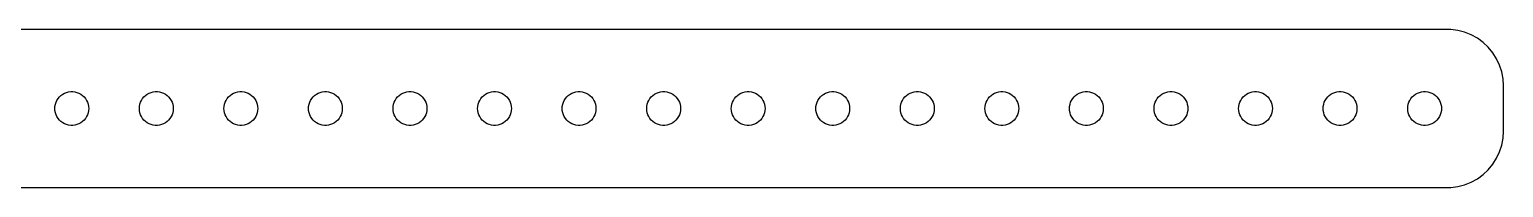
# Model space of a CAD drawing. Header units: metres. Extents: x -254 to 254, y 17 to 31.
# Drawn here: x 123.8 to 254.5, y 17 to 31 of the extents above; entities that cross this region are included whole.
import ezdxf

# ---------------------------------------------------------------- set-up
doc = ezdxf.new("R2010")
doc.units = ezdxf.units.M

msp = doc.modelspace()

# ---------------------------------------------------------------- linework, layer by layer
for p, q in [((249.814, 30.9901), (-249.814, 30.9901)), ((250.437, 30.9114), (249.814, 30.9901)), ((251.045, 30.7553), (250.437, 30.9114)), ((251.629, 30.5241), (251.045, 30.7553)), ((252.179, 30.2216), (251.629, 30.5241)), ((252.687, 29.8526), (252.179, 30.2216)), ((253.145, 29.4227), (252.687, 29.8526)), ((253.545, 28.9389), (253.145, 29.4227)), ((253.882, 28.4088), (253.545, 28.9389)), ((254.149, 27.8406), (253.882, 28.4088)), ((254.343, 27.2434), (254.149, 27.8406)), ((254.461, 26.6267), (254.343, 27.2434)), ((254.5, 26), (254.461, 26.6267)), ((126.186, 24.7226), (126.286, 24.8817)), ((126.286, 24.8817), (126.407, 25.0268)), ((126.407, 25.0268), (126.544, 25.1558)), ((126.544, 25.1558), (126.696, 25.2665)), ((126.696, 25.2665), (126.861, 25.3572)), ((126.861, 25.3572), (127.036, 25.4266)), ((127.036, 25.4266), (127.219, 25.4734)), ((127.219, 25.4734), (127.406, 25.497)), ((127.406, 25.497), (127.594, 25.497)), ((127.594, 25.497), (127.781, 25.4734)), ((127.781, 25.4734), (127.964, 25.4266)), ((127.964, 25.4266), (128.139, 25.3572)), ((128.139, 25.3572), (128.304, 25.2665)), ((128.304, 25.2665), (128.456, 25.1558)), ((128.456, 25.1558), (128.593, 25.0268)), ((128.593, 25.0268), (128.714, 24.8817)), ((128.714, 24.8817), (128.814, 24.7226)), ((133.686, 24.7226), (133.786, 24.8817)), ((133.786, 24.8817), (133.907, 25.0268)), ((133.907, 25.0268), (134.044, 25.1558)), ((134.044, 25.1558), (134.196, 25.2665)), ((134.196, 25.2665), (134.361, 25.3572)), ((134.361, 25.3572), (134.536, 25.4266)), ((134.536, 25.4266), (134.719, 25.4734)), ((134.719, 25.4734), (134.906, 25.497)), ((134.906, 25.497), (135.094, 25.497)), ((135.094, 25.497), (135.281, 25.4734)), ((135.281, 25.4734), (135.464, 25.4266)), ((135.464, 25.4266), (135.639, 25.3572)), ((135.639, 25.3572), (135.804, 25.2665)), ((135.804, 25.2665), (135.956, 25.1558)), ((135.956, 25.1558), (136.093, 25.0268)), ((136.093, 25.0268), (136.214, 24.8817)), ((136.214, 24.8817), (136.314, 24.7226)), ((141.186, 24.7226), (141.286, 24.8817)), ((141.286, 24.8817), (141.407, 25.0268)), ((141.407, 25.0268), (141.544, 25.1558)), ((141.544, 25.1558), (141.696, 25.2665)), ((141.696, 25.2665), (141.861, 25.3572)), ((141.861, 25.3572), (142.036, 25.4266)), ((142.036, 25.4266), (142.219, 25.4734)), ((142.219, 25.4734), (142.406, 25.497)), ((142.406, 25.497), (142.594, 25.497)), ((142.594, 25.497), (142.781, 25.4734)), ((142.781, 25.4734), (142.964, 25.4266)), ((142.964, 25.4266), (143.139, 25.3572)), ((143.139, 25.3572), (143.304, 25.2665)), ((143.304, 25.2665), (143.456, 25.1558)), ((143.456, 25.1558), (143.593, 25.0268)), ((143.593, 25.0268), (143.714, 24.8817)), ((143.714, 24.8817), (143.814, 24.7226)), ((148.686, 24.7226), (148.786, 24.8817)), ((148.786, 24.8817), (148.907, 25.0268)), ((148.907, 25.0268), (149.044, 25.1558)), ((149.044, 25.1558), (149.196, 25.2665)), ((149.196, 25.2665), (149.361, 25.3572)), ((149.361, 25.3572), (149.536, 25.4266)), ((149.536, 25.4266), (149.719, 25.4734)), ((149.719, 25.4734), (149.906, 25.497)), ((149.906, 25.497), (150.094, 25.497)), ((150.094, 25.497), (150.281, 25.4734)), ((150.281, 25.4734), (150.464, 25.4266)), ((150.464, 25.4266), (150.639, 25.3572)), ((150.639, 25.3572), (150.804, 25.2665)), ((150.804, 25.2665), (150.956, 25.1558)), ((150.956, 25.1558), (151.093, 25.0268)), ((151.093, 25.0268), (151.214, 24.8817)), ((151.214, 24.8817), (151.314, 24.7226)), ((156.186, 24.7226), (156.286, 24.8817)), ((156.286, 24.8817), (156.407, 25.0268)), ((156.407, 25.0268), (156.544, 25.1558)), ((156.544, 25.1558), (156.696, 25.2665)), ((156.696, 25.2665), (156.861, 25.3572)), ((156.861, 25.3572), (157.036, 25.4266)), ((157.036, 25.4266), (157.219, 25.4734)), ((157.219, 25.4734), (157.406, 25.497)), ((157.406, 25.497), (157.594, 25.497)), ((157.594, 25.497), (157.781, 25.4734)), ((157.781, 25.4734), (157.964, 25.4266)), ((157.964, 25.4266), (158.139, 25.3572)), ((158.139, 25.3572), (158.304, 25.2665)), ((158.304, 25.2665), (158.456, 25.1558)), ((158.456, 25.1558), (158.593, 25.0268)), ((158.593, 25.0268), (158.714, 24.8817)), ((158.714, 24.8817), (158.814, 24.7226)), ((163.686, 24.7226), (163.786, 24.8817)), ((163.786, 24.8817), (163.907, 25.0268)), ((163.907, 25.0268), (164.044, 25.1558)), ((164.044, 25.1558), (164.196, 25.2665)), ((164.196, 25.2665), (164.361, 25.3572)), ((164.361, 25.3572), (164.536, 25.4266)), ((164.536, 25.4266), (164.719, 25.4734)), ((164.719, 25.4734), (164.906, 25.497)), ((164.906, 25.497), (165.094, 25.497)), ((165.094, 25.497), (165.281, 25.4734)), ((165.281, 25.4734), (165.464, 25.4266)), ((165.464, 25.4266), (165.639, 25.3572)), ((165.639, 25.3572), (165.804, 25.2665)), ((165.804, 25.2665), (165.956, 25.1558)), ((165.956, 25.1558), (166.093, 25.0268)), ((166.093, 25.0268), (166.214, 24.8817)), ((166.214, 24.8817), (166.314, 24.7226)), ((171.186, 24.7226), (171.286, 24.8817)), ((171.286, 24.8817), (171.407, 25.0268)), ((171.407, 25.0268), (171.544, 25.1558)), ((171.544, 25.1558), (171.696, 25.2665)), ((171.696, 25.2665), (171.861, 25.3572)), ((171.861, 25.3572), (172.036, 25.4266)), ((172.036, 25.4266), (172.219, 25.4734)), ((172.219, 25.4734), (172.406, 25.497)), ((172.406, 25.497), (172.594, 25.497)), ((172.594, 25.497), (172.781, 25.4734)), ((172.781, 25.4734), (172.964, 25.4266)), ((172.964, 25.4266), (173.139, 25.3572)), ((173.139, 25.3572), (173.304, 25.2665)), ((173.304, 25.2665), (173.456, 25.1558)), ((173.456, 25.1558), (173.593, 25.0268)), ((173.593, 25.0268), (173.714, 24.8817)), ((173.714, 24.8817), (173.814, 24.7226)), ((178.686, 24.7226), (178.786, 24.8817)), ((178.786, 24.8817), (178.907, 25.0268)), ((178.907, 25.0268), (179.044, 25.1558)), ((179.044, 25.1558), (179.196, 25.2665)), ((179.196, 25.2665), (179.361, 25.3572)), ((179.361, 25.3572), (179.536, 25.4266)), ((179.536, 25.4266), (179.719, 25.4734)), ((179.719, 25.4734), (179.906, 25.497)), ((179.906, 25.497), (180.094, 25.497)), ((180.094, 25.497), (180.281, 25.4734)), ((180.281, 25.4734), (180.464, 25.4266)), ((180.464, 25.4266), (180.639, 25.3572)), ((180.639, 25.3572), (180.804, 25.2665)), ((180.804, 25.2665), (180.956, 25.1558)), ((180.956, 25.1558), (181.093, 25.0268)), ((181.093, 25.0268), (181.214, 24.8817)), ((181.214, 24.8817), (181.314, 24.7226)), ((186.186, 24.7226), (186.286, 24.8817)), ((186.286, 24.8817), (186.407, 25.0268)), ((186.407, 25.0268), (186.544, 25.1558)), ((186.544, 25.1558), (186.696, 25.2665)), ((186.696, 25.2665), (186.861, 25.3572)), ((186.861, 25.3572), (187.036, 25.4266)), ((187.036, 25.4266), (187.219, 25.4734)), ((187.219, 25.4734), (187.406, 25.497)), ((187.406, 25.497), (187.594, 25.497)), ((187.594, 25.497), (187.781, 25.4734)), ((187.781, 25.4734), (187.964, 25.4266)), ((187.964, 25.4266), (188.139, 25.3572)), ((188.139, 25.3572), (188.304, 25.2665)), ((188.304, 25.2665), (188.456, 25.1558)), ((188.456, 25.1558), (188.593, 25.0268)), ((188.593, 25.0268), (188.714, 24.8817)), ((188.714, 24.8817), (188.814, 24.7226)), ((193.686, 24.7226), (193.786, 24.8817)), ((193.786, 24.8817), (193.907, 25.0268)), ((193.907, 25.0268), (194.044, 25.1558)), ((194.044, 25.1558), (194.196, 25.2665)), ((194.196, 25.2665), (194.361, 25.3572)), ((194.361, 25.3572), (194.536, 25.4266)), ((194.536, 25.4266), (194.719, 25.4734)), ((194.719, 25.4734), (194.906, 25.497)), ((194.906, 25.497), (195.094, 25.497)), ((195.094, 25.497), (195.281, 25.4734)), ((195.281, 25.4734), (195.464, 25.4266)), ((195.464, 25.4266), (195.639, 25.3572)), ((195.639, 25.3572), (195.804, 25.2665)), ((195.804, 25.2665), (195.956, 25.1558)), ((195.956, 25.1558), (196.093, 25.0268)), ((196.093, 25.0268), (196.214, 24.8817)), ((196.214, 24.8817), (196.314, 24.7226)), ((201.186, 24.7226), (201.286, 24.8817)), ((201.286, 24.8817), (201.407, 25.0268)), ((201.407, 25.0268), (201.544, 25.1558)), ((201.544, 25.1558), (201.696, 25.2665)), ((201.696, 25.2665), (201.861, 25.3572)), ((201.861, 25.3572), (202.036, 25.4266)), ((202.036, 25.4266), (202.219, 25.4734)), ((202.219, 25.4734), (202.406, 25.497)), ((202.406, 25.497), (202.594, 25.497)), ((202.594, 25.497), (202.781, 25.4734)), ((202.781, 25.4734), (202.964, 25.4266)), ((202.964, 25.4266), (203.139, 25.3572)), ((203.139, 25.3572), (203.304, 25.2665)), ((203.304, 25.2665), (203.456, 25.1558)), ((203.456, 25.1558), (203.593, 25.0268)), ((203.593, 25.0268), (203.714, 24.8817)), ((203.714, 24.8817), (203.814, 24.7226)), ((208.686, 24.7226), (208.786, 24.8817)), ((208.786, 24.8817), (208.907, 25.0268)), ((208.907, 25.0268), (209.044, 25.1558)), ((209.044, 25.1558), (209.196, 25.2665)), ((209.196, 25.2665), (209.361, 25.3572)), ((209.361, 25.3572), (209.536, 25.4266)), ((209.536, 25.4266), (209.719, 25.4734)), ((209.719, 25.4734), (209.906, 25.497)), ((209.906, 25.497), (210.094, 25.497)), ((210.094, 25.497), (210.281, 25.4734)), ((210.281, 25.4734), (210.464, 25.4266)), ((210.464, 25.4266), (210.639, 25.3572)), ((210.639, 25.3572), (210.804, 25.2665)), ((210.804, 25.2665), (210.956, 25.1558)), ((210.956, 25.1558), (211.093, 25.0268)), ((211.093, 25.0268), (211.214, 24.8817)), ((211.214, 24.8817), (211.314, 24.7226)), ((216.186, 24.7226), (216.286, 24.8817)), ((216.286, 24.8817), (216.407, 25.0268)), ((216.407, 25.0268), (216.544, 25.1558)), ((216.544, 25.1558), (216.696, 25.2665)), ((216.696, 25.2665), (216.861, 25.3572)), ((216.861, 25.3572), (217.036, 25.4266)), ((217.036, 25.4266), (217.219, 25.4734)), ((217.219, 25.4734), (217.406, 25.497)), ((217.406, 25.497), (217.594, 25.497)), ((217.594, 25.497), (217.781, 25.4734)), ((217.781, 25.4734), (217.964, 25.4266)), ((217.964, 25.4266), (218.139, 25.3572)), ((218.139, 25.3572), (218.304, 25.2665)), ((218.304, 25.2665), (218.456, 25.1558)), ((218.456, 25.1558), (218.593, 25.0268)), ((218.593, 25.0268), (218.714, 24.8817)), ((218.714, 24.8817), (218.814, 24.7226)), ((223.686, 24.7226), (223.786, 24.8817)), ((223.786, 24.8817), (223.907, 25.0268)), ((223.907, 25.0268), (224.044, 25.1558)), ((224.044, 25.1558), (224.196, 25.2665)), ((224.196, 25.2665), (224.361, 25.3572)), ((224.361, 25.3572), (224.536, 25.4266)), ((224.536, 25.4266), (224.719, 25.4734)), ((224.719, 25.4734), (224.906, 25.497)), ((224.906, 25.497), (225.094, 25.497)), ((225.094, 25.497), (225.281, 25.4734)), ((225.281, 25.4734), (225.464, 25.4266)), ((225.464, 25.4266), (225.639, 25.3572)), ((225.639, 25.3572), (225.804, 25.2665)), ((225.804, 25.2665), (225.956, 25.1558)), ((225.956, 25.1558), (226.093, 25.0268)), ((226.093, 25.0268), (226.214, 24.8817)), ((226.214, 24.8817), (226.314, 24.7226)), ((231.186, 24.7226), (231.286, 24.8817)), ((231.286, 24.8817), (231.407, 25.0268)), ((231.407, 25.0268), (231.544, 25.1558)), ((231.544, 25.1558), (231.696, 25.2665)), ((231.696, 25.2665), (231.861, 25.3572)), ((231.861, 25.3572), (232.036, 25.4266)), ((232.036, 25.4266), (232.219, 25.4734)), ((232.219, 25.4734), (232.406, 25.497)), ((232.406, 25.497), (232.594, 25.497)), ((232.594, 25.497), (232.781, 25.4734)), ((232.781, 25.4734), (232.964, 25.4266)), ((232.964, 25.4266), (233.139, 25.3572)), ((233.139, 25.3572), (233.304, 25.2665)), ((233.304, 25.2665), (233.456, 25.1558)), ((233.456, 25.1558), (233.593, 25.0268)), ((233.593, 25.0268), (233.714, 24.8817)), ((233.714, 24.8817), (233.814, 24.7226)), ((238.686, 24.7226), (238.786, 24.8817)), ((238.786, 24.8817), (238.907, 25.0268)), ((238.907, 25.0268), (239.044, 25.1558)), ((239.044, 25.1558), (239.196, 25.2665)), ((239.196, 25.2665), (239.361, 25.3572)), ((239.361, 25.3572), (239.536, 25.4266)), ((239.536, 25.4266), (239.719, 25.4734)), ((239.719, 25.4734), (239.906, 25.497)), ((239.906, 25.497), (240.094, 25.497)), ((240.094, 25.497), (240.281, 25.4734)), ((240.281, 25.4734), (240.464, 25.4266)), ((240.464, 25.4266), (240.639, 25.3572)), ((240.639, 25.3572), (240.804, 25.2665)), ((240.804, 25.2665), (240.956, 25.1558)), ((240.956, 25.1558), (241.093, 25.0268)), ((241.093, 25.0268), (241.214, 24.8817)), ((241.214, 24.8817), (241.314, 24.7226)), ((246.186, 24.7226), (246.286, 24.8817)), ((246.286, 24.8817), (246.407, 25.0268)), ((246.407, 25.0268), (246.544, 25.1558)), ((246.544, 25.1558), (246.696, 25.2665)), ((246.696, 25.2665), (246.861, 25.3572)), ((246.861, 25.3572), (247.036, 25.4266)), ((247.036, 25.4266), (247.219, 25.4734)), ((247.219, 25.4734), (247.406, 25.497)), ((247.406, 25.497), (247.594, 25.497)), ((247.594, 25.497), (247.781, 25.4734)), ((247.781, 25.4734), (247.964, 25.4266)), ((247.964, 25.4266), (248.139, 25.3572)), ((248.139, 25.3572), (248.304, 25.2665)), ((248.304, 25.2665), (248.456, 25.1558)), ((248.456, 25.1558), (248.593, 25.0268)), ((248.593, 25.0268), (248.714, 24.8817)), ((248.714, 24.8817), (248.814, 24.7226)), ((254.5, 22), (254.5, 26)), ((126, 24), (126.012, 24.188)), ((126.012, 23.812), (126, 24)), ((126.012, 24.188), (126.047, 24.373)), ((126.047, 23.627), (126.012, 23.812)), ((126.047, 24.373), (126.105, 24.5522)), ((126.105, 23.4478), (126.047, 23.627)), ((126.105, 24.5522), (126.186, 24.7226)), ((128.814, 24.7226), (128.895, 24.5522)), ((128.895, 24.5522), (128.953, 24.373)), ((128.953, 23.627), (128.895, 23.4478)), ((128.953, 24.373), (128.988, 24.188)), ((128.988, 23.812), (128.953, 23.627)), ((128.988, 24.188), (129, 24)), ((129, 24), (128.988, 23.812)), ((133.5, 24), (133.512, 24.188)), ((133.512, 23.812), (133.5, 24)), ((133.512, 24.188), (133.547, 24.373)), ((133.547, 23.627), (133.512, 23.812)), ((133.547, 24.373), (133.605, 24.5522)), ((133.605, 23.4478), (133.547, 23.627)), ((133.605, 24.5522), (133.686, 24.7226)), ((136.314, 24.7226), (136.395, 24.5522)), ((136.395, 24.5522), (136.453, 24.373)), ((136.453, 23.627), (136.395, 23.4478)), ((136.453, 24.373), (136.488, 24.188)), ((136.488, 23.812), (136.453, 23.627)), ((136.488, 24.188), (136.5, 24)), ((136.5, 24), (136.488, 23.812)), ((141, 24), (141.012, 24.188)), ((141.012, 23.812), (141, 24)), ((141.012, 24.188), (141.047, 24.373)), ((141.047, 23.627), (141.012, 23.812)), ((141.047, 24.373), (141.105, 24.5522)), ((141.105, 23.4478), (141.047, 23.627)), ((141.105, 24.5522), (141.186, 24.7226)), ((143.814, 24.7226), (143.895, 24.5522)), ((143.895, 24.5522), (143.953, 24.373)), ((143.953, 23.627), (143.895, 23.4478)), ((143.953, 24.373), (143.988, 24.188)), ((143.988, 23.812), (143.953, 23.627)), ((143.988, 24.188), (144, 24)), ((144, 24), (143.988, 23.812)), ((148.5, 24), (148.512, 24.188)), ((148.512, 23.812), (148.5, 24)), ((148.512, 24.188), (148.547, 24.373)), ((148.547, 23.627), (148.512, 23.812)), ((148.547, 24.373), (148.605, 24.5522)), ((148.605, 23.4478), (148.547, 23.627)), ((148.605, 24.5522), (148.686, 24.7226)), ((151.314, 24.7226), (151.395, 24.5522)), ((151.395, 24.5522), (151.453, 24.373)), ((151.453, 23.627), (151.395, 23.4478)), ((151.453, 24.373), (151.488, 24.188)), ((151.488, 23.812), (151.453, 23.627)), ((151.488, 24.188), (151.5, 24)), ((151.5, 24), (151.488, 23.812)), ((156, 24), (156.012, 24.188)), ((156.012, 23.812), (156, 24)), ((156.012, 24.188), (156.047, 24.373)), ((156.047, 23.627), (156.012, 23.812)), ((156.047, 24.373), (156.105, 24.5522)), ((156.105, 23.4478), (156.047, 23.627)), ((156.105, 24.5522), (156.186, 24.7226)), ((158.814, 24.7226), (158.895, 24.5522)), ((158.895, 24.5522), (158.953, 24.373)), ((158.953, 23.627), (158.895, 23.4478)), ((158.953, 24.373), (158.988, 24.188)), ((158.988, 23.812), (158.953, 23.627)), ((158.988, 24.188), (159, 24)), ((159, 24), (158.988, 23.812)), ((163.5, 24), (163.512, 24.188)), ((163.512, 23.812), (163.5, 24)), ((163.512, 24.188), (163.547, 24.373)), ((163.547, 23.627), (163.512, 23.812)), ((163.547, 24.373), (163.605, 24.5522)), ((163.605, 23.4478), (163.547, 23.627)), ((163.605, 24.5522), (163.686, 24.7226)), ((166.314, 24.7226), (166.395, 24.5522)), ((166.395, 24.5522), (166.453, 24.373)), ((166.453, 23.627), (166.395, 23.4478)), ((166.453, 24.373), (166.488, 24.188)), ((166.488, 23.812), (166.453, 23.627)), ((166.488, 24.188), (166.5, 24)), ((166.5, 24), (166.488, 23.812)), ((171, 24), (171.012, 24.188)), ((171.012, 23.812), (171, 24)), ((171.012, 24.188), (171.047, 24.373)), ((171.047, 23.627), (171.012, 23.812)), ((171.047, 24.373), (171.105, 24.5522)), ((171.105, 23.4478), (171.047, 23.627)), ((171.105, 24.5522), (171.186, 24.7226)), ((173.814, 24.7226), (173.895, 24.5522)), ((173.895, 24.5522), (173.953, 24.373)), ((173.953, 23.627), (173.895, 23.4478)), ((173.953, 24.373), (173.988, 24.188)), ((173.988, 23.812), (173.953, 23.627)), ((173.988, 24.188), (174, 24)), ((174, 24), (173.988, 23.812)), ((178.5, 24), (178.512, 24.188)), ((178.512, 23.812), (178.5, 24)), ((178.512, 24.188), (178.547, 24.373)), ((178.547, 23.627), (178.512, 23.812)), ((178.547, 24.373), (178.605, 24.5522)), ((178.605, 23.4478), (178.547, 23.627)), ((178.605, 24.5522), (178.686, 24.7226)), ((181.314, 24.7226), (181.395, 24.5522)), ((181.395, 24.5522), (181.453, 24.373)), ((181.453, 23.627), (181.395, 23.4478)), ((181.453, 24.373), (181.488, 24.188)), ((181.488, 23.812), (181.453, 23.627)), ((181.488, 24.188), (181.5, 24)), ((181.5, 24), (181.488, 23.812)), ((186, 24), (186.012, 24.188)), ((186.012, 23.812), (186, 24)), ((186.012, 24.188), (186.047, 24.373)), ((186.047, 23.627), (186.012, 23.812)), ((186.047, 24.373), (186.105, 24.5522)), ((186.105, 23.4478), (186.047, 23.627)), ((186.105, 24.5522), (186.186, 24.7226)), ((188.814, 24.7226), (188.895, 24.5522)), ((188.895, 24.5522), (188.953, 24.373)), ((188.953, 23.627), (188.895, 23.4478)), ((188.953, 24.373), (188.988, 24.188)), ((188.988, 23.812), (188.953, 23.627)), ((188.988, 24.188), (189, 24)), ((189, 24), (188.988, 23.812)), ((193.5, 24), (193.512, 24.188)), ((193.512, 23.812), (193.5, 24)), ((193.512, 24.188), (193.547, 24.373)), ((193.547, 23.627), (193.512, 23.812)), ((193.547, 24.373), (193.605, 24.5522)), ((193.605, 23.4478), (193.547, 23.627)), ((193.605, 24.5522), (193.686, 24.7226)), ((196.314, 24.7226), (196.395, 24.5522)), ((196.395, 24.5522), (196.453, 24.373)), ((196.453, 23.627), (196.395, 23.4478)), ((196.453, 24.373), (196.488, 24.188)), ((196.488, 23.812), (196.453, 23.627)), ((196.488, 24.188), (196.5, 24)), ((196.5, 24), (196.488, 23.812)), ((201, 24), (201.012, 24.188)), ((201.012, 23.812), (201, 24)), ((201.012, 24.188), (201.047, 24.373)), ((201.047, 23.627), (201.012, 23.812)), ((201.047, 24.373), (201.105, 24.5522)), ((201.105, 23.4478), (201.047, 23.627)), ((201.105, 24.5522), (201.186, 24.7226)), ((203.814, 24.7226), (203.895, 24.5522)), ((203.895, 24.5522), (203.953, 24.373)), ((203.953, 23.627), (203.895, 23.4478)), ((203.953, 24.373), (203.988, 24.188)), ((203.988, 23.812), (203.953, 23.627)), ((203.988, 24.188), (204, 24)), ((204, 24), (203.988, 23.812)), ((208.5, 24), (208.512, 24.188)), ((208.512, 23.812), (208.5, 24)), ((208.512, 24.188), (208.547, 24.373)), ((208.547, 23.627), (208.512, 23.812)), ((208.547, 24.373), (208.605, 24.5522)), ((208.605, 23.4478), (208.547, 23.627)), ((208.605, 24.5522), (208.686, 24.7226)), ((211.314, 24.7226), (211.395, 24.5522)), ((211.395, 24.5522), (211.453, 24.373)), ((211.453, 23.627), (211.395, 23.4478)), ((211.453, 24.373), (211.488, 24.188)), ((211.488, 23.812), (211.453, 23.627)), ((211.488, 24.188), (211.5, 24)), ((211.5, 24), (211.488, 23.812)), ((216, 24), (216.012, 24.188)), ((216.012, 23.812), (216, 24)), ((216.012, 24.188), (216.047, 24.373)), ((216.047, 23.627), (216.012, 23.812)), ((216.047, 24.373), (216.105, 24.5522)), ((216.105, 23.4478), (216.047, 23.627)), ((216.105, 24.5522), (216.186, 24.7226)), ((218.814, 24.7226), (218.895, 24.5522)), ((218.895, 24.5522), (218.953, 24.373)), ((218.953, 23.627), (218.895, 23.4478)), ((218.953, 24.373), (218.988, 24.188)), ((218.988, 23.812), (218.953, 23.627)), ((218.988, 24.188), (219, 24)), ((219, 24), (218.988, 23.812)), ((223.5, 24), (223.512, 24.188)), ((223.512, 23.812), (223.5, 24)), ((223.512, 24.188), (223.547, 24.373)), ((223.547, 23.627), (223.512, 23.812)), ((223.547, 24.373), (223.605, 24.5522)), ((223.605, 23.4478), (223.547, 23.627)), ((223.605, 24.5522), (223.686, 24.7226)), ((226.314, 24.7226), (226.395, 24.5522)), ((226.395, 24.5522), (226.453, 24.373)), ((226.453, 23.627), (226.395, 23.4478)), ((226.453, 24.373), (226.488, 24.188)), ((226.488, 23.812), (226.453, 23.627)), ((226.488, 24.188), (226.5, 24)), ((226.5, 24), (226.488, 23.812)), ((231, 24), (231.012, 24.188)), ((231.012, 23.812), (231, 24)), ((231.012, 24.188), (231.047, 24.373)), ((231.047, 23.627), (231.012, 23.812)), ((231.047, 24.373), (231.105, 24.5522)), ((231.105, 23.4478), (231.047, 23.627)), ((231.105, 24.5522), (231.186, 24.7226)), ((233.814, 24.7226), (233.895, 24.5522)), ((233.895, 24.5522), (233.953, 24.373)), ((233.953, 23.627), (233.895, 23.4478)), ((233.953, 24.373), (233.988, 24.188)), ((233.988, 23.812), (233.953, 23.627)), ((233.988, 24.188), (234, 24)), ((234, 24), (233.988, 23.812)), ((238.5, 24), (238.512, 24.188)), ((238.512, 23.812), (238.5, 24)), ((238.512, 24.188), (238.547, 24.373)), ((238.547, 23.627), (238.512, 23.812)), ((238.547, 24.373), (238.605, 24.5522)), ((238.605, 23.4478), (238.547, 23.627)), ((238.605, 24.5522), (238.686, 24.7226)), ((241.314, 24.7226), (241.395, 24.5522)), ((241.395, 24.5522), (241.453, 24.373)), ((241.453, 23.627), (241.395, 23.4478)), ((241.453, 24.373), (241.488, 24.188)), ((241.488, 23.812), (241.453, 23.627)), ((241.488, 24.188), (241.5, 24)), ((241.5, 24), (241.488, 23.812)), ((246, 24), (246.012, 24.188)), ((246.012, 23.812), (246, 24)), ((246.012, 24.188), (246.047, 24.373)), ((246.047, 23.627), (246.012, 23.812)), ((246.047, 24.373), (246.105, 24.5522)), ((246.105, 23.4478), (246.047, 23.627)), ((246.105, 24.5522), (246.186, 24.7226)), ((248.814, 24.7226), (248.895, 24.5522)), ((248.895, 24.5522), (248.953, 24.373)), ((248.953, 23.627), (248.895, 23.4478)), ((248.953, 24.373), (248.988, 24.188)), ((248.988, 23.812), (248.953, 23.627)), ((248.988, 24.188), (249, 24)), ((249, 24), (248.988, 23.812)), ((126.186, 23.2774), (126.105, 23.4478)), ((126.286, 23.1183), (126.186, 23.2774)), ((126.407, 22.9732), (126.286, 23.1183)), ((126.544, 22.8442), (126.407, 22.9732)), ((126.696, 22.7335), (126.544, 22.8442)), ((126.861, 22.6428), (126.696, 22.7335)), ((127.036, 22.5734), (126.861, 22.6428)), ((127.219, 22.5266), (127.036, 22.5734)), ((127.406, 22.503), (127.219, 22.5266)), ((127.594, 22.503), (127.406, 22.503)), ((127.781, 22.5266), (127.594, 22.503)), ((127.964, 22.5734), (127.781, 22.5266)), ((128.139, 22.6428), (127.964, 22.5734)), ((128.304, 22.7335), (128.139, 22.6428)), ((128.456, 22.8442), (128.304, 22.7335)), ((128.593, 22.9732), (128.456, 22.8442)), ((128.714, 23.1183), (128.593, 22.9732)), ((128.814, 23.2774), (128.714, 23.1183)), ((128.895, 23.4478), (128.814, 23.2774)), ((133.686, 23.2774), (133.605, 23.4478)), ((133.786, 23.1183), (133.686, 23.2774)), ((133.907, 22.9732), (133.786, 23.1183)), ((134.044, 22.8442), (133.907, 22.9732)), ((134.196, 22.7335), (134.044, 22.8442)), ((134.361, 22.6428), (134.196, 22.7335)), ((134.536, 22.5734), (134.361, 22.6428)), ((134.719, 22.5266), (134.536, 22.5734)), ((134.906, 22.503), (134.719, 22.5266)), ((135.094, 22.503), (134.906, 22.503)), ((135.281, 22.5266), (135.094, 22.503)), ((135.464, 22.5734), (135.281, 22.5266)), ((135.639, 22.6428), (135.464, 22.5734)), ((135.804, 22.7335), (135.639, 22.6428)), ((135.956, 22.8442), (135.804, 22.7335)), ((136.093, 22.9732), (135.956, 22.8442)), ((136.214, 23.1183), (136.093, 22.9732)), ((136.314, 23.2774), (136.214, 23.1183)), ((136.395, 23.4478), (136.314, 23.2774)), ((141.186, 23.2774), (141.105, 23.4478)), ((141.286, 23.1183), (141.186, 23.2774)), ((141.407, 22.9732), (141.286, 23.1183)), ((141.544, 22.8442), (141.407, 22.9732)), ((141.696, 22.7335), (141.544, 22.8442)), ((141.861, 22.6428), (141.696, 22.7335)), ((142.036, 22.5734), (141.861, 22.6428)), ((142.219, 22.5266), (142.036, 22.5734)), ((142.406, 22.503), (142.219, 22.5266)), ((142.594, 22.503), (142.406, 22.503)), ((142.781, 22.5266), (142.594, 22.503)), ((142.964, 22.5734), (142.781, 22.5266)), ((143.139, 22.6428), (142.964, 22.5734)), ((143.304, 22.7335), (143.139, 22.6428)), ((143.456, 22.8442), (143.304, 22.7335)), ((143.593, 22.9732), (143.456, 22.8442)), ((143.714, 23.1183), (143.593, 22.9732)), ((143.814, 23.2774), (143.714, 23.1183)), ((143.895, 23.4478), (143.814, 23.2774)), ((148.686, 23.2774), (148.605, 23.4478)), ((148.786, 23.1183), (148.686, 23.2774)), ((148.907, 22.9732), (148.786, 23.1183)), ((149.044, 22.8442), (148.907, 22.9732)), ((149.196, 22.7335), (149.044, 22.8442)), ((149.361, 22.6428), (149.196, 22.7335)), ((149.536, 22.5734), (149.361, 22.6428)), ((149.719, 22.5266), (149.536, 22.5734)), ((149.906, 22.503), (149.719, 22.5266)), ((150.094, 22.503), (149.906, 22.503)), ((150.281, 22.5266), (150.094, 22.503)), ((150.464, 22.5734), (150.281, 22.5266)), ((150.639, 22.6428), (150.464, 22.5734)), ((150.804, 22.7335), (150.639, 22.6428)), ((150.956, 22.8442), (150.804, 22.7335)), ((151.093, 22.9732), (150.956, 22.8442)), ((151.214, 23.1183), (151.093, 22.9732)), ((151.314, 23.2774), (151.214, 23.1183)), ((151.395, 23.4478), (151.314, 23.2774)), ((156.186, 23.2774), (156.105, 23.4478)), ((156.286, 23.1183), (156.186, 23.2774)), ((156.407, 22.9732), (156.286, 23.1183)), ((156.544, 22.8442), (156.407, 22.9732)), ((156.696, 22.7335), (156.544, 22.8442)), ((156.861, 22.6428), (156.696, 22.7335)), ((157.036, 22.5734), (156.861, 22.6428)), ((157.219, 22.5266), (157.036, 22.5734)), ((157.406, 22.503), (157.219, 22.5266)), ((157.594, 22.503), (157.406, 22.503)), ((157.781, 22.5266), (157.594, 22.503)), ((157.964, 22.5734), (157.781, 22.5266)), ((158.139, 22.6428), (157.964, 22.5734)), ((158.304, 22.7335), (158.139, 22.6428)), ((158.456, 22.8442), (158.304, 22.7335)), ((158.593, 22.9732), (158.456, 22.8442)), ((158.714, 23.1183), (158.593, 22.9732)), ((158.814, 23.2774), (158.714, 23.1183)), ((158.895, 23.4478), (158.814, 23.2774)), ((163.686, 23.2774), (163.605, 23.4478)), ((163.786, 23.1183), (163.686, 23.2774)), ((163.907, 22.9732), (163.786, 23.1183)), ((164.044, 22.8442), (163.907, 22.9732)), ((164.196, 22.7335), (164.044, 22.8442)), ((164.361, 22.6428), (164.196, 22.7335)), ((164.536, 22.5734), (164.361, 22.6428)), ((164.719, 22.5266), (164.536, 22.5734)), ((164.906, 22.503), (164.719, 22.5266)), ((165.094, 22.503), (164.906, 22.503)), ((165.281, 22.5266), (165.094, 22.503)), ((165.464, 22.5734), (165.281, 22.5266)), ((165.639, 22.6428), (165.464, 22.5734)), ((165.804, 22.7335), (165.639, 22.6428)), ((165.956, 22.8442), (165.804, 22.7335)), ((166.093, 22.9732), (165.956, 22.8442)), ((166.214, 23.1183), (166.093, 22.9732)), ((166.314, 23.2774), (166.214, 23.1183)), ((166.395, 23.4478), (166.314, 23.2774)), ((171.186, 23.2774), (171.105, 23.4478)), ((171.286, 23.1183), (171.186, 23.2774)), ((171.407, 22.9732), (171.286, 23.1183)), ((171.544, 22.8442), (171.407, 22.9732)), ((171.696, 22.7335), (171.544, 22.8442)), ((171.861, 22.6428), (171.696, 22.7335)), ((172.036, 22.5734), (171.861, 22.6428)), ((172.219, 22.5266), (172.036, 22.5734)), ((172.406, 22.503), (172.219, 22.5266)), ((172.594, 22.503), (172.406, 22.503)), ((172.781, 22.5266), (172.594, 22.503)), ((172.964, 22.5734), (172.781, 22.5266)), ((173.139, 22.6428), (172.964, 22.5734)), ((173.304, 22.7335), (173.139, 22.6428)), ((173.456, 22.8442), (173.304, 22.7335)), ((173.593, 22.9732), (173.456, 22.8442)), ((173.714, 23.1183), (173.593, 22.9732)), ((173.814, 23.2774), (173.714, 23.1183)), ((173.895, 23.4478), (173.814, 23.2774)), ((178.686, 23.2774), (178.605, 23.4478)), ((178.786, 23.1183), (178.686, 23.2774)), ((178.907, 22.9732), (178.786, 23.1183)), ((179.044, 22.8442), (178.907, 22.9732)), ((179.196, 22.7335), (179.044, 22.8442)), ((179.361, 22.6428), (179.196, 22.7335)), ((179.536, 22.5734), (179.361, 22.6428)), ((179.719, 22.5266), (179.536, 22.5734)), ((179.906, 22.503), (179.719, 22.5266)), ((180.094, 22.503), (179.906, 22.503)), ((180.281, 22.5266), (180.094, 22.503)), ((180.464, 22.5734), (180.281, 22.5266)), ((180.639, 22.6428), (180.464, 22.5734)), ((180.804, 22.7335), (180.639, 22.6428)), ((180.956, 22.8442), (180.804, 22.7335)), ((181.093, 22.9732), (180.956, 22.8442)), ((181.214, 23.1183), (181.093, 22.9732)), ((181.314, 23.2774), (181.214, 23.1183)), ((181.395, 23.4478), (181.314, 23.2774)), ((186.186, 23.2774), (186.105, 23.4478)), ((186.286, 23.1183), (186.186, 23.2774)), ((186.407, 22.9732), (186.286, 23.1183)), ((186.544, 22.8442), (186.407, 22.9732)), ((186.696, 22.7335), (186.544, 22.8442)), ((186.861, 22.6428), (186.696, 22.7335)), ((187.036, 22.5734), (186.861, 22.6428)), ((187.219, 22.5266), (187.036, 22.5734)), ((187.406, 22.503), (187.219, 22.5266)), ((187.594, 22.503), (187.406, 22.503)), ((187.781, 22.5266), (187.594, 22.503)), ((187.964, 22.5734), (187.781, 22.5266)), ((188.139, 22.6428), (187.964, 22.5734)), ((188.304, 22.7335), (188.139, 22.6428)), ((188.456, 22.8442), (188.304, 22.7335)), ((188.593, 22.9732), (188.456, 22.8442)), ((188.714, 23.1183), (188.593, 22.9732)), ((188.814, 23.2774), (188.714, 23.1183)), ((188.895, 23.4478), (188.814, 23.2774)), ((193.686, 23.2774), (193.605, 23.4478)), ((193.786, 23.1183), (193.686, 23.2774)), ((193.907, 22.9732), (193.786, 23.1183)), ((194.044, 22.8442), (193.907, 22.9732)), ((194.196, 22.7335), (194.044, 22.8442)), ((194.361, 22.6428), (194.196, 22.7335)), ((194.536, 22.5734), (194.361, 22.6428)), ((194.719, 22.5266), (194.536, 22.5734)), ((194.906, 22.503), (194.719, 22.5266)), ((195.094, 22.503), (194.906, 22.503)), ((195.281, 22.5266), (195.094, 22.503)), ((195.464, 22.5734), (195.281, 22.5266)), ((195.639, 22.6428), (195.464, 22.5734)), ((195.804, 22.7335), (195.639, 22.6428)), ((195.956, 22.8442), (195.804, 22.7335)), ((196.093, 22.9732), (195.956, 22.8442)), ((196.214, 23.1183), (196.093, 22.9732)), ((196.314, 23.2774), (196.214, 23.1183)), ((196.395, 23.4478), (196.314, 23.2774)), ((201.186, 23.2774), (201.105, 23.4478)), ((201.286, 23.1183), (201.186, 23.2774)), ((201.407, 22.9732), (201.286, 23.1183)), ((201.544, 22.8442), (201.407, 22.9732)), ((201.696, 22.7335), (201.544, 22.8442)), ((201.861, 22.6428), (201.696, 22.7335)), ((202.036, 22.5734), (201.861, 22.6428)), ((202.219, 22.5266), (202.036, 22.5734)), ((202.406, 22.503), (202.219, 22.5266)), ((202.594, 22.503), (202.406, 22.503)), ((202.781, 22.5266), (202.594, 22.503)), ((202.964, 22.5734), (202.781, 22.5266)), ((203.139, 22.6428), (202.964, 22.5734)), ((203.304, 22.7335), (203.139, 22.6428)), ((203.456, 22.8442), (203.304, 22.7335)), ((203.593, 22.9732), (203.456, 22.8442)), ((203.714, 23.1183), (203.593, 22.9732)), ((203.814, 23.2774), (203.714, 23.1183)), ((203.895, 23.4478), (203.814, 23.2774)), ((208.686, 23.2774), (208.605, 23.4478)), ((208.786, 23.1183), (208.686, 23.2774)), ((208.907, 22.9732), (208.786, 23.1183)), ((209.044, 22.8442), (208.907, 22.9732)), ((209.196, 22.7335), (209.044, 22.8442)), ((209.361, 22.6428), (209.196, 22.7335)), ((209.536, 22.5734), (209.361, 22.6428)), ((209.719, 22.5266), (209.536, 22.5734)), ((209.906, 22.503), (209.719, 22.5266)), ((210.094, 22.503), (209.906, 22.503)), ((210.281, 22.5266), (210.094, 22.503)), ((210.464, 22.5734), (210.281, 22.5266)), ((210.639, 22.6428), (210.464, 22.5734)), ((210.804, 22.7335), (210.639, 22.6428)), ((210.956, 22.8442), (210.804, 22.7335)), ((211.093, 22.9732), (210.956, 22.8442)), ((211.214, 23.1183), (211.093, 22.9732)), ((211.314, 23.2774), (211.214, 23.1183)), ((211.395, 23.4478), (211.314, 23.2774)), ((216.186, 23.2774), (216.105, 23.4478)), ((216.286, 23.1183), (216.186, 23.2774)), ((216.407, 22.9732), (216.286, 23.1183)), ((216.544, 22.8442), (216.407, 22.9732)), ((216.696, 22.7335), (216.544, 22.8442)), ((216.861, 22.6428), (216.696, 22.7335)), ((217.036, 22.5734), (216.861, 22.6428)), ((217.219, 22.5266), (217.036, 22.5734)), ((217.406, 22.503), (217.219, 22.5266)), ((217.594, 22.503), (217.406, 22.503)), ((217.781, 22.5266), (217.594, 22.503)), ((217.964, 22.5734), (217.781, 22.5266)), ((218.139, 22.6428), (217.964, 22.5734)), ((218.304, 22.7335), (218.139, 22.6428)), ((218.456, 22.8442), (218.304, 22.7335)), ((218.593, 22.9732), (218.456, 22.8442)), ((218.714, 23.1183), (218.593, 22.9732)), ((218.814, 23.2774), (218.714, 23.1183)), ((218.895, 23.4478), (218.814, 23.2774)), ((223.686, 23.2774), (223.605, 23.4478)), ((223.786, 23.1183), (223.686, 23.2774)), ((223.907, 22.9732), (223.786, 23.1183)), ((224.044, 22.8442), (223.907, 22.9732)), ((224.196, 22.7335), (224.044, 22.8442)), ((224.361, 22.6428), (224.196, 22.7335)), ((224.536, 22.5734), (224.361, 22.6428)), ((224.719, 22.5266), (224.536, 22.5734)), ((224.906, 22.503), (224.719, 22.5266)), ((225.094, 22.503), (224.906, 22.503)), ((225.281, 22.5266), (225.094, 22.503)), ((225.464, 22.5734), (225.281, 22.5266)), ((225.639, 22.6428), (225.464, 22.5734)), ((225.804, 22.7335), (225.639, 22.6428)), ((225.956, 22.8442), (225.804, 22.7335)), ((226.093, 22.9732), (225.956, 22.8442)), ((226.214, 23.1183), (226.093, 22.9732)), ((226.314, 23.2774), (226.214, 23.1183)), ((226.395, 23.4478), (226.314, 23.2774)), ((231.186, 23.2774), (231.105, 23.4478)), ((231.286, 23.1183), (231.186, 23.2774)), ((231.407, 22.9732), (231.286, 23.1183)), ((231.544, 22.8442), (231.407, 22.9732)), ((231.696, 22.7335), (231.544, 22.8442)), ((231.861, 22.6428), (231.696, 22.7335)), ((232.036, 22.5734), (231.861, 22.6428)), ((232.219, 22.5266), (232.036, 22.5734)), ((232.406, 22.503), (232.219, 22.5266)), ((232.594, 22.503), (232.406, 22.503)), ((232.781, 22.5266), (232.594, 22.503)), ((232.964, 22.5734), (232.781, 22.5266)), ((233.139, 22.6428), (232.964, 22.5734)), ((233.304, 22.7335), (233.139, 22.6428)), ((233.456, 22.8442), (233.304, 22.7335)), ((233.593, 22.9732), (233.456, 22.8442)), ((233.714, 23.1183), (233.593, 22.9732)), ((233.814, 23.2774), (233.714, 23.1183)), ((233.895, 23.4478), (233.814, 23.2774)), ((238.686, 23.2774), (238.605, 23.4478)), ((238.786, 23.1183), (238.686, 23.2774)), ((238.907, 22.9732), (238.786, 23.1183)), ((239.044, 22.8442), (238.907, 22.9732)), ((239.196, 22.7335), (239.044, 22.8442)), ((239.361, 22.6428), (239.196, 22.7335)), ((239.536, 22.5734), (239.361, 22.6428)), ((239.719, 22.5266), (239.536, 22.5734)), ((239.906, 22.503), (239.719, 22.5266)), ((240.094, 22.503), (239.906, 22.503)), ((240.281, 22.5266), (240.094, 22.503)), ((240.464, 22.5734), (240.281, 22.5266)), ((240.639, 22.6428), (240.464, 22.5734)), ((240.804, 22.7335), (240.639, 22.6428)), ((240.956, 22.8442), (240.804, 22.7335)), ((241.093, 22.9732), (240.956, 22.8442)), ((241.214, 23.1183), (241.093, 22.9732)), ((241.314, 23.2774), (241.214, 23.1183)), ((241.395, 23.4478), (241.314, 23.2774)), ((246.186, 23.2774), (246.105, 23.4478)), ((246.286, 23.1183), (246.186, 23.2774)), ((246.407, 22.9732), (246.286, 23.1183)), ((246.544, 22.8442), (246.407, 22.9732)), ((246.696, 22.7335), (246.544, 22.8442)), ((246.861, 22.6428), (246.696, 22.7335)), ((247.036, 22.5734), (246.861, 22.6428)), ((247.219, 22.5266), (247.036, 22.5734)), ((247.406, 22.503), (247.219, 22.5266)), ((247.594, 22.503), (247.406, 22.503)), ((247.781, 22.5266), (247.594, 22.503)), ((247.964, 22.5734), (247.781, 22.5266)), ((248.139, 22.6428), (247.964, 22.5734)), ((248.304, 22.7335), (248.139, 22.6428)), ((248.456, 22.8442), (248.304, 22.7335)), ((248.593, 22.9732), (248.456, 22.8442)), ((248.714, 23.1183), (248.593, 22.9732)), ((248.814, 23.2774), (248.714, 23.1183)), ((248.895, 23.4478), (248.814, 23.2774)), ((254.343, 20.7566), (254.461, 21.3733)), ((254.461, 21.3733), (254.5, 22)), ((253.882, 19.5912), (254.149, 20.1594)), ((254.149, 20.1594), (254.343, 20.7566)), ((252.687, 18.1474), (253.145, 18.5773)), ((253.145, 18.5773), (253.545, 19.0611)), ((253.545, 19.0611), (253.882, 19.5912)), ((-249.814, 17.0099), (249.814, 17.0099)), ((249.814, 17.0099), (250.437, 17.0886)), ((250.437, 17.0886), (251.045, 17.2447)), ((251.045, 17.2447), (251.629, 17.4759)), ((251.629, 17.4759), (252.179, 17.7784)), ((252.179, 17.7784), (252.687, 18.1474))]:
    msp.add_line(p, q)

doc.saveas('drawing.dxf')
